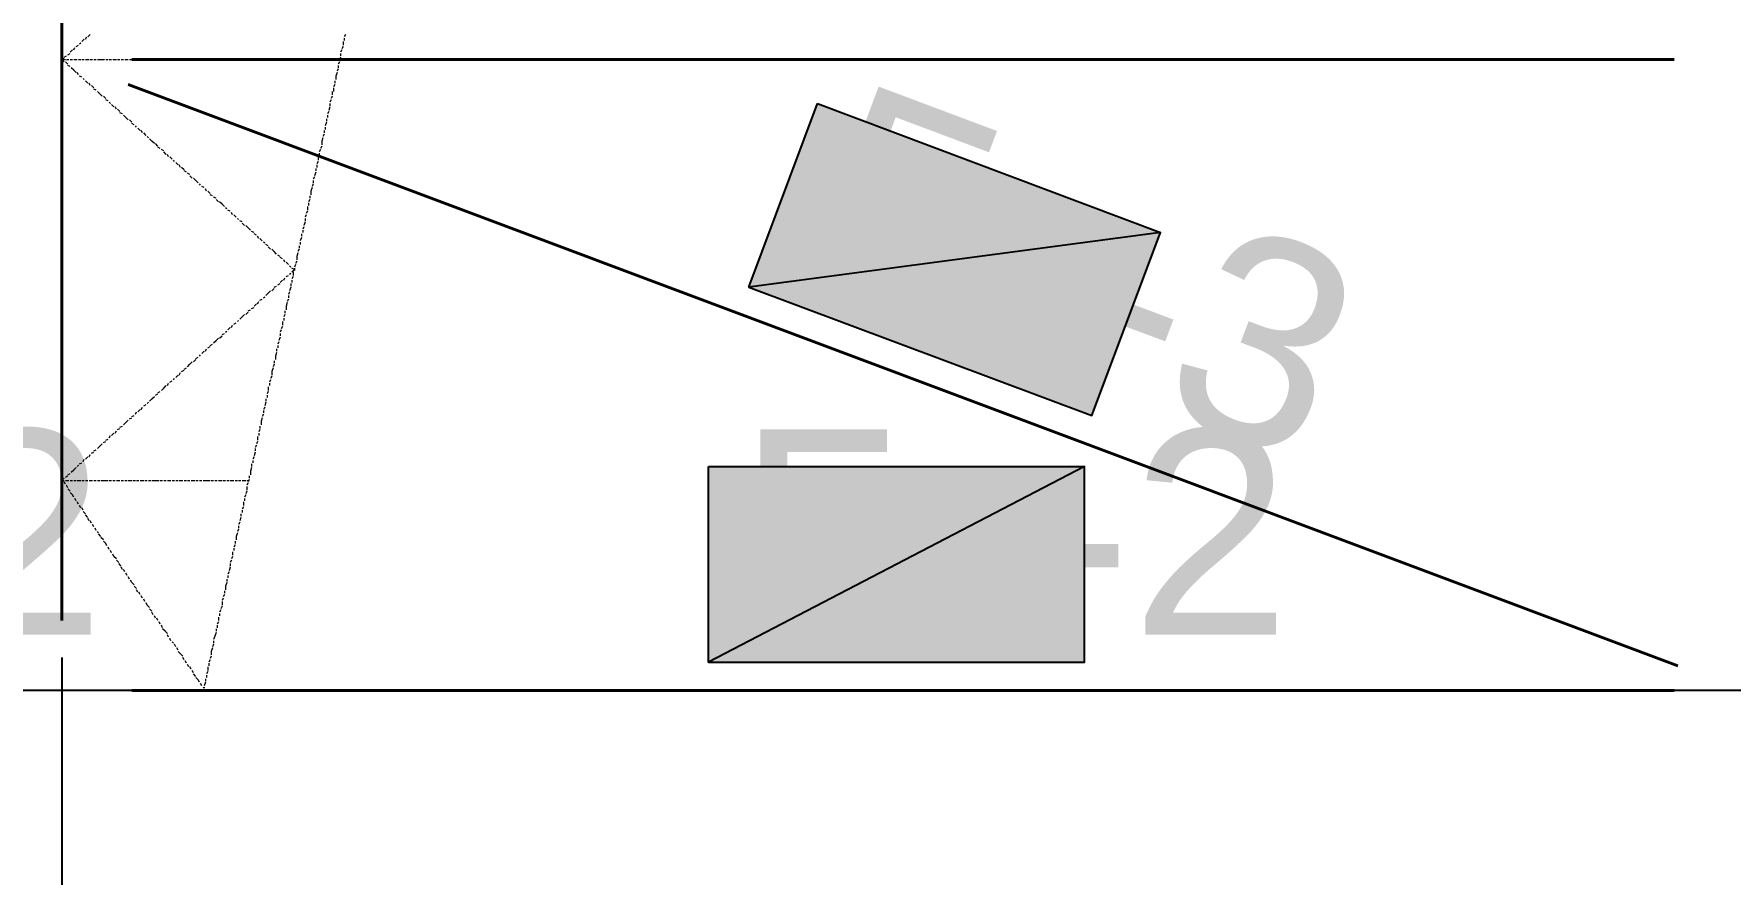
# Model space of a CAD drawing. Extents: x 8 to 21351, y 0 to 420.
# Drawn here: x 15782.08 to 15812.33, y 305.7 to 320.69 of the extents above; entities that cross this region are included whole.
import ezdxf

# ---------------------------------------------------------------- set-up
doc = ezdxf.new("R2010")
doc.units = 0
doc.styles.add('TEYPDFCAD_TEXT', font='arial.ttf')

msp = doc.modelspace()

# ---------------------------------------------------------------- hatches: boundary and pattern name
at = {"true_color": 0xffffff}
h = msp.add_hatch(color=0, dxfattribs=at)
h.paths.add_polyline_path([(15796.056, 319.447), (15802.173, 317.14), (15794.829, 316.166)])
h.paths.add_polyline_path([(15802.173, 317.14), (15794.829, 316.166), (15800.946, 313.88)])
h = msp.add_hatch(color=0, dxfattribs=at)
h.paths.add_polyline_path([(15794.109, 312.97), (15800.819, 312.97), (15794.109, 309.478)])
h.paths.add_polyline_path([(15800.819, 312.97), (15794.109, 309.478), (15800.819, 309.478)])

# ---------------------------------------------------------------- linework, layer by layer
at = {"color": 7, "lineweight": 40}
for p, q in [((15782.573, 397.743), (15782.573, 310.219)), ((15811.339, 320.23), (15783.822, 320.23)), ((15783.758, 319.786), (15811.402, 309.414)), ((15811.339, 308.97), (15783.822, 308.97))]:
    msp.add_line(p, q, dxfattribs=at)
at = {"color": 7, "lineweight": 25}
for p, q in [((15782.573, 333.565), (15782.573, 313.563)), ((15782.573, 312.081), (15782.573, 311.065)), ((15782.573, 309.562), (15782.573, 296.164)), ((15798.088, 308.97), (15778.086, 308.97)), ((15800.586, 308.97), (15799.591, 308.97)), ((15822.091, 308.97), (15802.089, 308.97))]:
    msp.add_line(p, q, dxfattribs=at)
at = {"color": 7, "lineweight": 5}
for p, q in [((15782.573, 320.675), (15782.573, 320.611)), ((15782.573, 320.59), (15782.573, 320.548)), ((15782.573, 320.527), (15782.573, 320.485)), ((15782.573, 320.463), (15782.573, 320.421)), ((15782.785, 320.4), (15782.806, 320.442)), ((15782.827, 320.463), (15782.869, 320.485)), ((15782.891, 320.506), (15782.912, 320.527)), ((15782.933, 320.548), (15782.975, 320.59)), ((15782.996, 320.59), (15783.018, 320.633)), ((15783.039, 320.633), (15783.081, 320.675)), ((15787.59, 320.463), (15787.568, 320.421)), ((15787.59, 320.548), (15787.59, 320.485)), ((15787.632, 320.675), (15787.611, 320.633)), ((15787.611, 320.611), (15787.611, 320.569)), ((15782.573, 320.4), (15782.573, 320.336)), ((15782.573, 320.315), (15782.573, 320.273)), ((15782.573, 320.23), (15782.615, 320.252)), ((15782.573, 320.252), (15782.573, 320.209)), ((15782.573, 320.23), (15782.637, 320.23)), ((15782.615, 320.188), (15782.573, 320.23)), ((15782.573, 320.188), (15782.573, 320.125)), ((15782.615, 320.273), (15782.658, 320.294)), ((15782.679, 320.146), (15782.637, 320.188)), ((15782.658, 320.23), (15782.7, 320.23)), ((15782.679, 320.315), (15782.721, 320.336)), ((15782.721, 320.358), (15782.764, 320.4)), ((15782.721, 320.23), (15782.764, 320.23)), ((15782.785, 320.23), (15782.848, 320.23)), ((15782.869, 320.23), (15782.912, 320.23)), ((15782.933, 320.23), (15782.975, 320.23)), ((15782.996, 320.23), (15783.06, 320.23)), ((15783.081, 320.23), (15783.123, 320.23)), ((15783.145, 320.23), (15783.187, 320.23)), ((15783.208, 320.23), (15783.272, 320.23)), ((15783.272, 320.23), (15783.335, 320.23)), ((15783.356, 320.23), (15783.399, 320.23)), ((15783.42, 320.23), (15783.462, 320.23)), ((15783.483, 320.23), (15783.547, 320.23)), ((15783.568, 320.23), (15783.61, 320.23)), ((15783.631, 320.23), (15783.674, 320.23)), ((15783.695, 320.23), (15783.758, 320.23)), ((15783.78, 320.23), (15783.822, 320.23)), ((15783.843, 320.23), (15783.885, 320.23)), ((15783.907, 320.23), (15783.97, 320.23)), ((15783.991, 320.23), (15784.034, 320.23)), ((15784.055, 320.23), (15784.097, 320.23)), ((15784.118, 320.23), (15784.182, 320.23)), ((15784.182, 320.23), (15784.245, 320.23)), ((15784.266, 320.23), (15784.309, 320.23)), ((15784.33, 320.23), (15784.372, 320.23)), ((15784.393, 320.23), (15784.457, 320.23)), ((15784.478, 320.23), (15784.52, 320.23)), ((15784.542, 320.23), (15784.584, 320.23)), ((15784.605, 320.23), (15784.669, 320.23)), ((15784.69, 320.23), (15784.732, 320.23)), ((15784.753, 320.23), (15784.796, 320.23)), ((15784.817, 320.23), (15784.88, 320.23)), ((15784.901, 320.23), (15784.944, 320.23)), ((15784.965, 320.23), (15785.007, 320.23)), ((15785.028, 320.23), (15785.071, 320.23)), ((15785.092, 320.23), (15785.155, 320.23)), ((15785.177, 320.23), (15785.219, 320.23)), ((15785.24, 320.23), (15785.282, 320.23)), ((15785.304, 320.23), (15785.367, 320.23)), ((15785.388, 320.23), (15785.431, 320.23)), ((15785.452, 320.23), (15785.494, 320.23)), ((15785.515, 320.23), (15785.579, 320.23)), ((15785.6, 320.23), (15785.642, 320.23)), ((15785.663, 320.23), (15785.706, 320.23)), ((15785.727, 320.23), (15785.79, 320.23)), ((15785.812, 320.23), (15785.854, 320.23)), ((15785.875, 320.23), (15785.917, 320.23)), ((15785.939, 320.23), (15785.981, 320.23)), ((15786.002, 320.23), (15786.066, 320.23)), ((15786.087, 320.23), (15786.129, 320.23)), ((15786.15, 320.23), (15786.193, 320.23)), ((15786.214, 320.23), (15786.277, 320.23)), ((15786.298, 320.23), (15786.341, 320.23)), ((15786.362, 320.23), (15786.404, 320.23)), ((15786.425, 320.23), (15786.489, 320.23)), ((15786.51, 320.23), (15786.552, 320.23)), ((15786.574, 320.23), (15786.616, 320.23)), ((15786.637, 320.23), (15786.701, 320.23)), ((15786.722, 320.23), (15786.764, 320.23)), ((15786.785, 320.23), (15786.828, 320.23)), ((15786.849, 320.23), (15786.891, 320.23)), ((15786.912, 320.23), (15786.976, 320.23)), ((15786.997, 320.23), (15787.039, 320.23)), ((15787.06, 320.23), (15787.103, 320.23)), ((15787.124, 320.23), (15787.187, 320.23)), ((15787.209, 320.23), (15787.251, 320.23)), ((15787.272, 320.23), (15787.314, 320.23)), ((15787.336, 320.23), (15787.399, 320.23)), ((15787.42, 320.23), (15787.463, 320.23)), ((15787.484, 320.23), (15787.526, 320.23)), ((15787.526, 320.188), (15787.505, 320.146)), ((15787.547, 320.273), (15787.526, 320.209)), ((15787.568, 320.4), (15787.547, 320.358)), ((15787.547, 320.336), (15787.547, 320.294)), ((15782.573, 320.103), (15782.573, 320.061)), ((15782.573, 320.04), (15782.573, 319.998)), ((15782.573, 319.976), (15782.573, 319.913)), ((15782.573, 319.892), (15782.573, 319.849)), ((15782.573, 319.828), (15782.573, 319.786)), ((15782.721, 320.103), (15782.679, 320.125)), ((15782.785, 320.04), (15782.742, 320.082)), ((15782.827, 319.998), (15782.785, 320.04)), ((15782.869, 319.955), (15782.848, 319.998)), ((15782.933, 319.913), (15782.891, 319.934)), ((15782.975, 319.871), (15782.954, 319.892)), ((15783.039, 319.807), (15782.996, 319.849)), ((15787.441, 319.849), (15787.441, 319.807)), ((15787.484, 319.998), (15787.463, 319.934)), ((15787.463, 319.934), (15787.463, 319.871)), ((15787.505, 320.061), (15787.484, 320.019)), ((15787.505, 320.125), (15787.505, 320.082)), ((15782.573, 319.765), (15782.573, 319.701)), ((15782.573, 319.68), (15782.573, 319.638)), ((15782.573, 319.617), (15782.573, 319.574)), ((15782.573, 319.553), (15782.573, 319.511)), ((15783.081, 319.765), (15783.06, 319.807)), ((15783.145, 319.723), (15783.102, 319.765)), ((15783.187, 319.68), (15783.145, 319.701)), ((15783.25, 319.617), (15783.208, 319.659)), ((15783.293, 319.574), (15783.25, 319.617)), ((15783.356, 319.532), (15783.314, 319.574)), ((15787.399, 319.574), (15787.378, 319.532)), ((15787.399, 319.659), (15787.399, 319.596)), ((15787.441, 319.786), (15787.42, 319.744)), ((15787.42, 319.723), (15787.42, 319.659)), ((15782.573, 319.49), (15782.573, 319.426)), ((15782.573, 319.405), (15782.573, 319.363)), ((15782.573, 319.341), (15782.573, 319.299)), ((15782.573, 319.278), (15782.573, 319.214)), ((15783.399, 319.49), (15783.356, 319.511)), ((15783.441, 319.447), (15783.42, 319.468)), ((15783.504, 319.384), (15783.462, 319.426)), ((15783.547, 319.341), (15783.526, 319.384)), ((15783.61, 319.299), (15783.568, 319.341)), ((15783.653, 319.257), (15783.61, 319.278)), ((15783.716, 319.193), (15783.674, 319.236)), ((15787.336, 319.299), (15787.314, 319.257)), ((15787.314, 319.236), (15787.314, 319.193)), ((15787.357, 319.384), (15787.336, 319.32)), ((15787.378, 319.511), (15787.357, 319.468)), ((15787.357, 319.447), (15787.357, 319.405)), ((15782.573, 319.193), (15782.573, 319.151)), ((15782.573, 319.13), (15782.573, 319.087)), ((15782.573, 319.066), (15782.573, 319.003)), ((15782.573, 318.982), (15782.573, 318.939)), ((15782.573, 318.918), (15782.573, 318.876)), ((15783.758, 319.151), (15783.716, 319.193)), ((15783.822, 319.109), (15783.78, 319.151)), ((15783.864, 319.066), (15783.822, 319.087)), ((15783.907, 319.024), (15783.885, 319.045)), ((15783.97, 318.961), (15783.928, 319.003)), ((15784.012, 318.918), (15783.991, 318.961)), ((15784.076, 318.876), (15784.034, 318.918)), ((15787.251, 318.961), (15787.251, 318.918)), ((15787.293, 319.109), (15787.272, 319.045)), ((15787.272, 319.024), (15787.272, 318.982)), ((15787.293, 319.172), (15787.293, 319.13)), ((15782.573, 318.855), (15782.573, 318.791)), ((15782.573, 318.77), (15782.573, 318.728)), ((15782.573, 318.706), (15782.573, 318.664)), ((15782.573, 318.643), (15782.573, 318.601)), ((15784.118, 318.834), (15784.097, 318.855)), ((15784.182, 318.77), (15784.139, 318.812)), ((15784.224, 318.728), (15784.182, 318.77)), ((15784.288, 318.685), (15784.245, 318.728)), ((15784.33, 318.643), (15784.288, 318.664)), ((15784.393, 318.601), (15784.351, 318.622)), ((15787.187, 318.622), (15787.166, 318.579)), ((15787.209, 318.685), (15787.187, 318.643)), ((15787.23, 318.834), (15787.209, 318.77)), ((15787.209, 318.77), (15787.209, 318.706)), ((15787.251, 318.897), (15787.23, 318.855)), ((15782.573, 318.579), (15782.573, 318.516)), ((15782.573, 318.495), (15782.573, 318.452)), ((15782.573, 318.431), (15782.573, 318.389)), ((15782.573, 318.368), (15782.573, 318.304)), ((15784.436, 318.537), (15784.393, 318.579)), ((15784.478, 318.495), (15784.457, 318.537)), ((15784.542, 318.452), (15784.499, 318.495)), ((15784.584, 318.41), (15784.563, 318.431)), ((15784.647, 318.347), (15784.605, 318.389)), ((15784.69, 318.304), (15784.669, 318.347)), ((15787.145, 318.41), (15787.124, 318.368)), ((15787.124, 318.347), (15787.124, 318.304)), ((15787.145, 318.495), (15787.145, 318.431)), ((15787.166, 318.558), (15787.166, 318.516)), ((15782.573, 318.283), (15782.573, 318.241)), ((15782.573, 318.22), (15782.573, 318.177)), ((15782.573, 318.156), (15782.573, 318.093)), ((15782.573, 318.072), (15782.573, 318.029)), ((15784.753, 318.262), (15784.711, 318.304)), ((15784.796, 318.22), (15784.753, 318.241)), ((15784.859, 318.177), (15784.817, 318.199)), ((15784.901, 318.114), (15784.859, 318.156)), ((15784.965, 318.072), (15784.923, 318.114)), ((15785.007, 318.029), (15784.965, 318.072)), ((15787.082, 318.135), (15787.06, 318.093)), ((15787.06, 318.072), (15787.06, 318.029)), ((15787.103, 318.22), (15787.082, 318.156)), ((15787.103, 318.283), (15787.103, 318.241)), ((15782.573, 318.008), (15782.573, 317.966)), ((15782.573, 317.944), (15782.573, 317.881)), ((15782.573, 317.86), (15782.573, 317.817)), ((15782.573, 317.796), (15782.573, 317.754)), ((15782.573, 317.733), (15782.573, 317.69)), ((15785.05, 317.987), (15785.028, 318.008)), ((15785.113, 317.944), (15785.071, 317.966)), ((15785.155, 317.881), (15785.134, 317.923)), ((15785.219, 317.839), (15785.177, 317.881)), ((15785.261, 317.796), (15785.219, 317.817)), ((15785.325, 317.754), (15785.282, 317.775)), ((15785.367, 317.69), (15785.325, 317.733)), ((15786.997, 317.733), (15786.976, 317.69)), ((15786.997, 317.796), (15786.997, 317.754)), ((15787.039, 317.944), (15787.018, 317.881)), ((15787.018, 317.881), (15787.018, 317.817)), ((15787.06, 318.008), (15787.039, 317.966)), ((15782.573, 317.669), (15782.573, 317.606)), ((15782.573, 317.585), (15782.573, 317.542)), ((15782.573, 317.521), (15782.573, 317.479)), ((15782.573, 317.458), (15782.573, 317.394)), ((15785.431, 317.648), (15785.388, 317.69)), ((15785.473, 317.606), (15785.431, 317.648)), ((15785.515, 317.563), (15785.494, 317.585)), ((15785.579, 317.521), (15785.536, 317.542)), ((15785.621, 317.458), (15785.6, 317.5)), ((15785.685, 317.415), (15785.642, 317.458)), ((15786.933, 317.458), (15786.912, 317.415)), ((15786.955, 317.521), (15786.933, 317.479)), ((15786.955, 317.606), (15786.955, 317.542)), ((15786.976, 317.669), (15786.976, 317.627)), ((15782.573, 317.373), (15782.573, 317.331)), ((15782.573, 317.31), (15782.573, 317.267)), ((15782.573, 317.246), (15782.573, 317.183)), ((15782.573, 317.161), (15782.573, 317.119)), ((15785.727, 317.373), (15785.706, 317.394)), ((15785.79, 317.331), (15785.748, 317.352)), ((15785.833, 317.267), (15785.79, 317.31)), ((15785.896, 317.225), (15785.854, 317.267)), ((15785.939, 317.183), (15785.896, 317.225)), ((15786.002, 317.14), (15785.96, 317.161)), ((15786.044, 317.098), (15786.002, 317.119)), ((15786.849, 317.119), (15786.849, 317.077)), ((15786.891, 317.246), (15786.87, 317.204)), ((15786.87, 317.183), (15786.87, 317.14)), ((15786.912, 317.331), (15786.891, 317.267)), ((15786.912, 317.394), (15786.912, 317.352)), ((15782.573, 317.098), (15782.573, 317.055)), ((15782.573, 317.034), (15782.573, 316.971)), ((15782.573, 316.95), (15782.573, 316.907)), ((15782.573, 316.886), (15782.573, 316.844)), ((15782.573, 316.823), (15782.573, 316.78)), ((15786.087, 317.034), (15786.066, 317.077)), ((15786.15, 316.992), (15786.108, 317.034)), ((15786.193, 316.95), (15786.171, 316.971)), ((15786.256, 316.907), (15786.214, 316.928)), ((15786.298, 316.844), (15786.256, 316.886)), ((15786.362, 316.801), (15786.32, 316.844)), ((15786.404, 316.759), (15786.362, 316.801)), ((15786.806, 316.844), (15786.785, 316.801)), ((15786.806, 316.907), (15786.806, 316.865)), ((15786.849, 317.055), (15786.828, 316.992)), ((15786.828, 316.971), (15786.828, 316.928)), ((15782.573, 316.759), (15782.573, 316.696)), ((15782.573, 316.675), (15782.573, 316.632)), ((15782.573, 316.611), (15782.573, 316.569)), ((15782.573, 316.548), (15782.573, 316.484)), ((15786.468, 316.717), (15786.425, 316.738)), ((15786.51, 316.675), (15786.468, 316.696)), ((15786.552, 316.611), (15786.531, 316.653)), ((15786.616, 316.569), (15786.574, 316.611)), ((15786.658, 316.526), (15786.637, 316.548)), ((15786.722, 316.484), (15786.679, 316.505)), ((15786.743, 316.569), (15786.722, 316.526)), ((15786.722, 316.505), (15786.722, 316.463)), ((15786.764, 316.632), (15786.743, 316.59)), ((15786.785, 316.78), (15786.764, 316.717)), ((15786.764, 316.717), (15786.764, 316.653)), ((15782.573, 316.463), (15782.573, 316.42)), ((15782.573, 316.399), (15782.573, 316.357)), ((15782.573, 316.336), (15782.573, 316.272)), ((15782.573, 316.251), (15782.573, 316.209)), ((15786.425, 316.209), (15786.468, 316.23)), ((15786.468, 316.251), (15786.51, 316.293)), ((15786.531, 316.293), (15786.552, 316.336)), ((15786.574, 316.357), (15786.616, 316.378)), ((15786.637, 316.399), (15786.658, 316.42)), ((15786.658, 316.23), (15786.658, 316.188)), ((15786.679, 316.442), (15786.722, 316.484)), ((15786.701, 316.357), (15786.679, 316.315)), ((15786.679, 316.293), (15786.679, 316.251)), ((15786.701, 316.442), (15786.701, 316.378)), ((15782.573, 316.188), (15782.573, 316.145)), ((15782.573, 316.124), (15782.573, 316.061)), ((15782.573, 316.039), (15782.573, 315.997)), ((15782.573, 315.976), (15782.573, 315.934)), ((15782.573, 315.913), (15782.573, 315.87)), ((15786.066, 315.87), (15786.087, 315.913)), ((15786.108, 315.934), (15786.15, 315.955)), ((15786.171, 315.976), (15786.193, 315.997)), ((15786.214, 316.018), (15786.256, 316.061)), ((15786.256, 316.061), (15786.298, 316.103)), ((15786.32, 316.103), (15786.362, 316.145)), ((15786.362, 316.166), (15786.404, 316.188)), ((15786.595, 315.891), (15786.574, 315.828)), ((15786.616, 315.955), (15786.595, 315.913)), ((15786.637, 316.082), (15786.616, 316.039)), ((15786.616, 316.018), (15786.616, 315.976)), ((15786.658, 316.166), (15786.637, 316.103)), ((15782.573, 315.849), (15782.573, 315.786)), ((15782.573, 315.764), (15782.573, 315.722)), ((15782.573, 315.701), (15782.573, 315.658)), ((15782.573, 315.637), (15782.573, 315.574)), ((15785.748, 315.595), (15785.79, 315.637)), ((15785.79, 315.637), (15785.833, 315.68)), ((15785.854, 315.68), (15785.896, 315.722)), ((15785.896, 315.743), (15785.939, 315.764)), ((15785.96, 315.786), (15786.002, 315.807)), ((15786.002, 315.828), (15786.044, 315.87)), ((15786.552, 315.68), (15786.531, 315.637)), ((15786.531, 315.616), (15786.531, 315.574)), ((15786.552, 315.743), (15786.552, 315.701)), ((15786.574, 315.828), (15786.574, 315.764)), ((15782.573, 315.553), (15782.573, 315.51)), ((15782.573, 315.489), (15782.573, 315.447)), ((15782.573, 315.426), (15782.573, 315.362)), ((15782.573, 315.341), (15782.573, 315.299)), ((15785.388, 315.256), (15785.431, 315.299)), ((15785.431, 315.32), (15785.473, 315.341)), ((15785.494, 315.362), (15785.515, 315.383)), ((15785.536, 315.404), (15785.579, 315.447)), ((15785.6, 315.447), (15785.621, 315.489)), ((15785.642, 315.51), (15785.685, 315.531)), ((15785.706, 315.553), (15785.727, 315.574)), ((15786.489, 315.404), (15786.468, 315.362)), ((15786.468, 315.341), (15786.468, 315.299)), ((15786.51, 315.468), (15786.489, 315.426)), ((15786.51, 315.553), (15786.51, 315.489)), ((15782.573, 315.277), (15782.573, 315.235)), ((15782.573, 315.214), (15782.573, 315.151)), ((15782.573, 315.129), (15782.573, 315.087)), ((15782.573, 315.066), (15782.573, 315.024)), ((15782.573, 315.002), (15782.573, 314.96)), ((15785.071, 314.981), (15785.113, 315.024)), ((15785.134, 315.024), (15785.155, 315.066)), ((15785.177, 315.087), (15785.219, 315.108)), ((15785.219, 315.129), (15785.261, 315.151)), ((15785.282, 315.172), (15785.325, 315.214)), ((15785.325, 315.214), (15785.367, 315.256)), ((15786.404, 315.002), (15786.383, 314.939)), ((15786.404, 315.066), (15786.404, 315.024)), ((15786.447, 315.193), (15786.425, 315.151)), ((15786.425, 315.129), (15786.425, 315.087)), ((15786.468, 315.277), (15786.447, 315.214)), ((15782.573, 314.939), (15782.573, 314.875)), ((15782.573, 314.854), (15782.573, 314.812)), ((15782.573, 314.791), (15782.573, 314.748)), ((15782.573, 314.727), (15782.573, 314.664)), ((15784.711, 314.664), (15784.753, 314.685)), ((15784.753, 314.706), (15784.796, 314.727)), ((15784.817, 314.748), (15784.859, 314.791)), ((15784.859, 314.791), (15784.901, 314.833)), ((15784.923, 314.833), (15784.965, 314.875)), ((15784.965, 314.896), (15785.007, 314.918)), ((15785.028, 314.939), (15785.05, 314.96)), ((15786.341, 314.727), (15786.32, 314.664)), ((15786.362, 314.791), (15786.341, 314.748)), ((15786.362, 314.854), (15786.362, 314.812)), ((15786.383, 314.939), (15786.383, 314.875)), ((15782.573, 314.642), (15782.573, 314.6)), ((15782.573, 314.579), (15782.573, 314.537)), ((15782.573, 314.515), (15782.573, 314.452)), ((15782.573, 314.431), (15782.573, 314.389)), ((15784.393, 314.367), (15784.436, 314.41)), ((15784.457, 314.41), (15784.478, 314.452)), ((15784.499, 314.473), (15784.542, 314.494)), ((15784.563, 314.515), (15784.584, 314.537)), ((15784.605, 314.558), (15784.647, 314.6)), ((15784.669, 314.6), (15784.69, 314.642)), ((15786.256, 314.389), (15786.256, 314.325)), ((15786.298, 314.515), (15786.277, 314.473)), ((15786.277, 314.452), (15786.277, 314.41)), ((15786.32, 314.579), (15786.298, 314.537)), ((15786.32, 314.664), (15786.32, 314.6)), ((15782.573, 314.367), (15782.573, 314.325)), ((15782.573, 314.304), (15782.573, 314.24)), ((15782.573, 314.24), (15782.573, 314.177)), ((15782.573, 314.156), (15782.573, 314.113)), ((15782.573, 314.092), (15782.573, 314.05)), ((15784.097, 314.092), (15784.118, 314.113)), ((15784.139, 314.134), (15784.182, 314.177)), ((15784.182, 314.177), (15784.224, 314.219)), ((15784.245, 314.24), (15784.288, 314.262)), ((15784.288, 314.283), (15784.33, 314.304)), ((15784.351, 314.325), (15784.393, 314.367)), ((15786.214, 314.113), (15786.193, 314.05)), ((15786.214, 314.177), (15786.214, 314.134)), ((15786.256, 314.304), (15786.235, 314.262)), ((15786.235, 314.24), (15786.235, 314.198)), ((15782.573, 314.029), (15782.573, 313.965)), ((15782.573, 313.944), (15782.573, 313.902)), ((15782.573, 313.88), (15782.573, 313.838)), ((15782.573, 313.817), (15782.573, 313.753)), ((15783.716, 313.753), (15783.758, 313.796)), ((15783.78, 313.817), (15783.822, 313.838)), ((15783.822, 313.859), (15783.864, 313.88)), ((15783.885, 313.902), (15783.907, 313.944)), ((15783.928, 313.944), (15783.97, 313.986)), ((15783.991, 313.986), (15784.012, 314.029)), ((15784.034, 314.05), (15784.076, 314.071)), ((15786.15, 313.838), (15786.129, 313.775)), ((15786.129, 313.775), (15786.129, 313.711)), ((15786.171, 313.902), (15786.15, 313.859)), ((15786.193, 314.029), (15786.171, 313.986)), ((15786.171, 313.965), (15786.171, 313.923)), ((15782.573, 313.732), (15782.573, 313.69)), ((15782.573, 313.669), (15782.573, 313.627)), ((15782.573, 313.605), (15782.573, 313.542)), ((15782.573, 313.521), (15782.573, 313.478)), ((15783.42, 313.478), (15783.441, 313.521)), ((15783.462, 313.521), (15783.504, 313.563)), ((15783.526, 313.563), (15783.547, 313.605)), ((15783.568, 313.627), (15783.61, 313.648)), ((15783.61, 313.669), (15783.653, 313.69)), ((15783.674, 313.711), (15783.716, 313.753)), ((15786.066, 313.5), (15786.066, 313.436)), ((15786.108, 313.627), (15786.087, 313.584)), ((15786.087, 313.563), (15786.087, 313.521)), ((15786.108, 313.69), (15786.108, 313.648)), ((15782.573, 313.457), (15782.573, 313.415)), ((15782.573, 313.394), (15782.573, 313.33)), ((15782.573, 313.33), (15782.573, 313.267)), ((15782.573, 313.245), (15782.573, 313.203)), ((15782.573, 313.182), (15782.573, 313.14)), ((15783.06, 313.14), (15783.081, 313.182)), ((15783.102, 313.203), (15783.145, 313.224)), ((15783.145, 313.245), (15783.187, 313.267)), ((15783.208, 313.288), (15783.25, 313.33)), ((15783.25, 313.33), (15783.293, 313.372)), ((15783.314, 313.394), (15783.356, 313.415)), ((15783.356, 313.436), (15783.399, 313.457)), ((15786.023, 313.224), (15786.002, 313.161)), ((15786.044, 313.351), (15786.023, 313.309)), ((15786.023, 313.288), (15786.023, 313.245)), ((15786.066, 313.415), (15786.044, 313.372)), ((15782.573, 313.118), (15782.573, 313.055)), ((15782.573, 313.034), (15782.573, 312.991)), ((15782.573, 312.97), (15782.573, 312.928)), ((15782.573, 312.907), (15782.573, 312.843)), ((15782.742, 312.865), (15782.785, 312.907)), ((15782.785, 312.907), (15782.827, 312.949)), ((15782.848, 312.97), (15782.869, 312.991)), ((15782.891, 313.013), (15782.933, 313.034)), ((15782.954, 313.055), (15782.975, 313.097)), ((15782.996, 313.097), (15783.039, 313.14)), ((15785.96, 312.949), (15785.939, 312.886)), ((15785.939, 312.886), (15785.939, 312.822)), ((15785.96, 313.013), (15785.96, 312.97)), ((15786.002, 313.14), (15785.981, 313.097)), ((15785.981, 313.076), (15785.981, 313.034)), ((15782.573, 312.822), (15782.573, 312.78)), ((15782.573, 312.716), (15782.615, 312.759)), ((15782.573, 312.759), (15782.573, 312.716)), ((15782.594, 312.695), (15782.573, 312.716)), ((15782.573, 312.716), (15782.615, 312.716)), ((15782.637, 312.653), (15782.615, 312.695)), ((15782.637, 312.78), (15782.679, 312.801)), ((15782.637, 312.716), (15782.7, 312.716)), ((15782.679, 312.589), (15782.658, 312.632)), ((15782.679, 312.822), (15782.721, 312.843)), ((15782.721, 312.526), (15782.679, 312.568)), ((15782.721, 312.716), (15782.764, 312.716)), ((15782.785, 312.716), (15782.827, 312.716)), ((15782.848, 312.716), (15782.912, 312.716)), ((15782.933, 312.716), (15782.975, 312.716)), ((15782.996, 312.716), (15783.039, 312.716)), ((15783.06, 312.716), (15783.123, 312.716)), ((15783.145, 312.716), (15783.187, 312.716)), ((15783.208, 312.716), (15783.25, 312.716)), ((15783.272, 312.716), (15783.335, 312.716)), ((15783.335, 312.716), (15783.399, 312.716)), ((15783.42, 312.716), (15783.462, 312.716)), ((15783.483, 312.716), (15783.526, 312.716)), ((15783.547, 312.716), (15783.61, 312.716)), ((15783.631, 312.716), (15783.674, 312.716)), ((15783.695, 312.716), (15783.737, 312.716)), ((15783.758, 312.716), (15783.822, 312.716)), ((15783.843, 312.716), (15783.885, 312.716)), ((15783.907, 312.716), (15783.949, 312.716)), ((15783.97, 312.716), (15784.034, 312.716)), ((15784.055, 312.716), (15784.097, 312.716)), ((15784.118, 312.716), (15784.161, 312.716)), ((15784.182, 312.716), (15784.245, 312.716)), ((15784.245, 312.716), (15784.309, 312.716)), ((15784.33, 312.716), (15784.372, 312.716)), ((15784.393, 312.716), (15784.436, 312.716)), ((15784.457, 312.716), (15784.52, 312.716)), ((15784.542, 312.716), (15784.584, 312.716)), ((15784.605, 312.716), (15784.647, 312.716)), ((15784.669, 312.716), (15784.732, 312.716)), ((15784.753, 312.716), (15784.796, 312.716)), ((15784.817, 312.716), (15784.859, 312.716)), ((15784.88, 312.716), (15784.944, 312.716)), ((15784.965, 312.716), (15785.007, 312.716)), ((15785.028, 312.716), (15785.071, 312.716)), ((15785.092, 312.716), (15785.155, 312.716)), ((15785.155, 312.716), (15785.219, 312.716)), ((15785.24, 312.716), (15785.282, 312.716)), ((15785.304, 312.716), (15785.346, 312.716)), ((15785.367, 312.716), (15785.431, 312.716)), ((15785.452, 312.716), (15785.494, 312.716)), ((15785.515, 312.716), (15785.558, 312.716)), ((15785.579, 312.716), (15785.642, 312.716)), ((15785.663, 312.716), (15785.706, 312.716)), ((15785.727, 312.716), (15785.769, 312.716)), ((15785.79, 312.716), (15785.854, 312.716)), ((15785.875, 312.716), (15785.917, 312.716)), ((15785.896, 312.674), (15785.875, 312.632)), ((15785.875, 312.61), (15785.875, 312.547)), ((15785.917, 312.738), (15785.896, 312.695)), ((15785.917, 312.801), (15785.917, 312.759)), ((15782.764, 312.462), (15782.721, 312.505)), ((15782.785, 312.42), (15782.764, 312.462)), ((15782.827, 312.356), (15782.806, 312.399)), ((15782.869, 312.293), (15782.848, 312.335)), ((15782.912, 312.229), (15782.891, 312.272)), ((15785.812, 312.335), (15785.812, 312.272)), ((15785.854, 312.462), (15785.833, 312.42)), ((15785.833, 312.399), (15785.833, 312.356)), ((15785.875, 312.526), (15785.854, 312.483)), ((15782.954, 312.187), (15782.933, 312.229)), ((15782.996, 312.124), (15782.954, 312.166)), ((15783.039, 312.06), (15782.996, 312.103)), ((15783.06, 311.997), (15783.039, 312.039)), ((15783.102, 311.954), (15783.081, 311.997)), ((15785.748, 311.976), (15785.727, 311.933)), ((15785.769, 312.06), (15785.748, 311.997)), ((15785.769, 312.124), (15785.769, 312.081)), ((15785.812, 312.251), (15785.79, 312.208)), ((15785.79, 312.187), (15785.79, 312.145)), ((15783.145, 311.891), (15783.123, 311.933)), ((15783.187, 311.827), (15783.166, 311.87)), ((15783.229, 311.785), (15783.208, 311.806)), ((15783.272, 311.721), (15783.229, 311.764)), ((15783.314, 311.658), (15783.272, 311.7)), ((15785.706, 311.785), (15785.685, 311.721)), ((15785.685, 311.721), (15785.685, 311.658)), ((15785.727, 311.849), (15785.706, 311.806)), ((15785.727, 311.912), (15785.727, 311.87)), ((15783.356, 311.594), (15783.314, 311.637)), ((15783.377, 311.552), (15783.356, 311.594)), ((15783.42, 311.489), (15783.399, 311.531)), ((15783.462, 311.425), (15783.441, 311.467)), ((15783.504, 311.362), (15783.483, 311.404)), ((15783.547, 311.319), (15783.504, 311.362)), ((15785.621, 311.362), (15785.6, 311.319)), ((15785.621, 311.446), (15785.621, 311.383)), ((15785.663, 311.573), (15785.642, 311.531)), ((15785.642, 311.51), (15785.642, 311.467)), ((15785.663, 311.637), (15785.663, 311.594)), ((15783.589, 311.256), (15783.547, 311.298)), ((15783.631, 311.192), (15783.589, 311.235)), ((15783.653, 311.129), (15783.631, 311.171)), ((15783.695, 311.086), (15783.674, 311.129)), ((15783.737, 311.023), (15783.716, 311.065)), ((15785.558, 311.086), (15785.536, 311.044)), ((15785.579, 311.171), (15785.558, 311.108)), ((15785.6, 311.298), (15785.579, 311.256)), ((15785.579, 311.235), (15785.579, 311.192)), ((15783.78, 310.959), (15783.758, 311.002)), ((15783.822, 310.896), (15783.801, 310.938)), ((15783.864, 310.854), (15783.822, 310.896)), ((15783.907, 310.79), (15783.864, 310.832)), ((15783.928, 310.727), (15783.907, 310.769)), ((15785.473, 310.748), (15785.473, 310.705)), ((15785.515, 310.896), (15785.494, 310.832)), ((15785.494, 310.832), (15785.494, 310.769)), ((15785.515, 310.959), (15785.515, 310.917)), ((15785.536, 311.023), (15785.536, 310.981)), ((15783.97, 310.684), (15783.949, 310.727)), ((15784.012, 310.621), (15783.991, 310.663)), ((15784.055, 310.557), (15784.034, 310.6)), ((15784.097, 310.494), (15784.076, 310.536)), ((15784.139, 310.452), (15784.097, 310.494)), ((15785.431, 310.473), (15785.409, 310.43)), ((15785.452, 310.621), (15785.431, 310.579)), ((15785.431, 310.557), (15785.431, 310.494)), ((15785.473, 310.684), (15785.452, 310.642)), ((15784.182, 310.388), (15784.139, 310.43)), ((15784.203, 310.324), (15784.182, 310.367)), ((15784.245, 310.261), (15784.224, 310.303)), ((15784.288, 310.219), (15784.266, 310.261)), ((15784.33, 310.155), (15784.309, 310.197)), ((15785.367, 310.197), (15785.346, 310.155)), ((15785.367, 310.282), (15785.367, 310.219)), ((15785.409, 310.409), (15785.388, 310.367)), ((15785.388, 310.346), (15785.388, 310.303)), ((15784.372, 310.092), (15784.351, 310.134)), ((15784.415, 310.028), (15784.372, 310.07)), ((15784.457, 309.986), (15784.415, 310.028)), ((15784.478, 309.922), (15784.457, 309.965)), ((15784.52, 309.859), (15784.499, 309.901)), ((15785.304, 309.943), (15785.282, 309.88)), ((15785.282, 309.859), (15785.282, 309.817)), ((15785.325, 310.007), (15785.304, 309.943)), ((15785.325, 310.07), (15785.325, 310.028)), ((15785.346, 310.134), (15785.346, 310.092)), ((15784.563, 309.817), (15784.542, 309.838)), ((15784.605, 309.753), (15784.584, 309.795)), ((15784.647, 309.69), (15784.626, 309.732)), ((15784.69, 309.626), (15784.647, 309.668)), ((15784.732, 309.584), (15784.69, 309.626)), ((15784.753, 309.52), (15784.732, 309.562)), ((15785.24, 309.584), (15785.219, 309.541)), ((15785.261, 309.732), (15785.24, 309.668)), ((15785.24, 309.668), (15785.24, 309.605)), ((15785.282, 309.795), (15785.261, 309.753)), ((15784.796, 309.457), (15784.774, 309.499)), ((15784.838, 309.393), (15784.817, 309.435)), ((15784.88, 309.351), (15784.859, 309.393)), ((15784.923, 309.287), (15784.901, 309.33)), ((15784.965, 309.224), (15784.923, 309.266)), ((15785.177, 309.308), (15785.155, 309.266)), ((15785.155, 309.245), (15785.155, 309.203)), ((15785.177, 309.393), (15785.177, 309.33)), ((15785.219, 309.52), (15785.198, 309.478)), ((15785.198, 309.457), (15785.198, 309.414)), ((15785.007, 309.16), (15784.965, 309.203)), ((15785.028, 309.118), (15785.007, 309.16)), ((15785.071, 309.055), (15785.05, 309.097)), ((15785.113, 309.012), (15785.092, 309.033)), ((15785.134, 309.118), (15785.113, 309.055)), ((15785.113, 309.033), (15785.113, 309.012)), ((15785.134, 309.182), (15785.134, 309.139))]:
    msp.add_line(p, q, dxfattribs=at)
at = {"color": 0, "lineweight": 0, "true_color": 0xffffff}
for p, q in [((15794.829, 316.166), (15800.946, 313.88)), ((15794.109, 309.478), (15800.819, 309.478))]:
    msp.add_line(p, q, dxfattribs=at)
at = {"color": 0, "true_color": 0xffffff}
for points in [[(15796.056, 319.447), (15802.173, 317.14), (15794.829, 316.166)], [(15802.173, 317.14), (15794.829, 316.166), (15800.946, 313.88)], [(15794.109, 312.97), (15800.819, 312.97), (15794.109, 309.478)], [(15800.819, 312.97), (15794.109, 309.478), (15800.819, 309.478)]]:
    msp.add_lwpolyline(points, close=True, dxfattribs=at)

# ---------------------------------------------------------------- texts
at = {"color": 7, "style": 'TEYPDFCAD_TEXT'}
msp.add_text('Гс-3', height=3.6618, rotation=-20.5829, dxfattribs=at).set_placement((15795.464, 316.463))
for p in [(15773.471, 309.965), (15794.617, 309.965)]:
    msp.add_text('Гс-2', height=3.6618, dxfattribs=at).set_placement(p)

doc.saveas('drawing.dxf')
